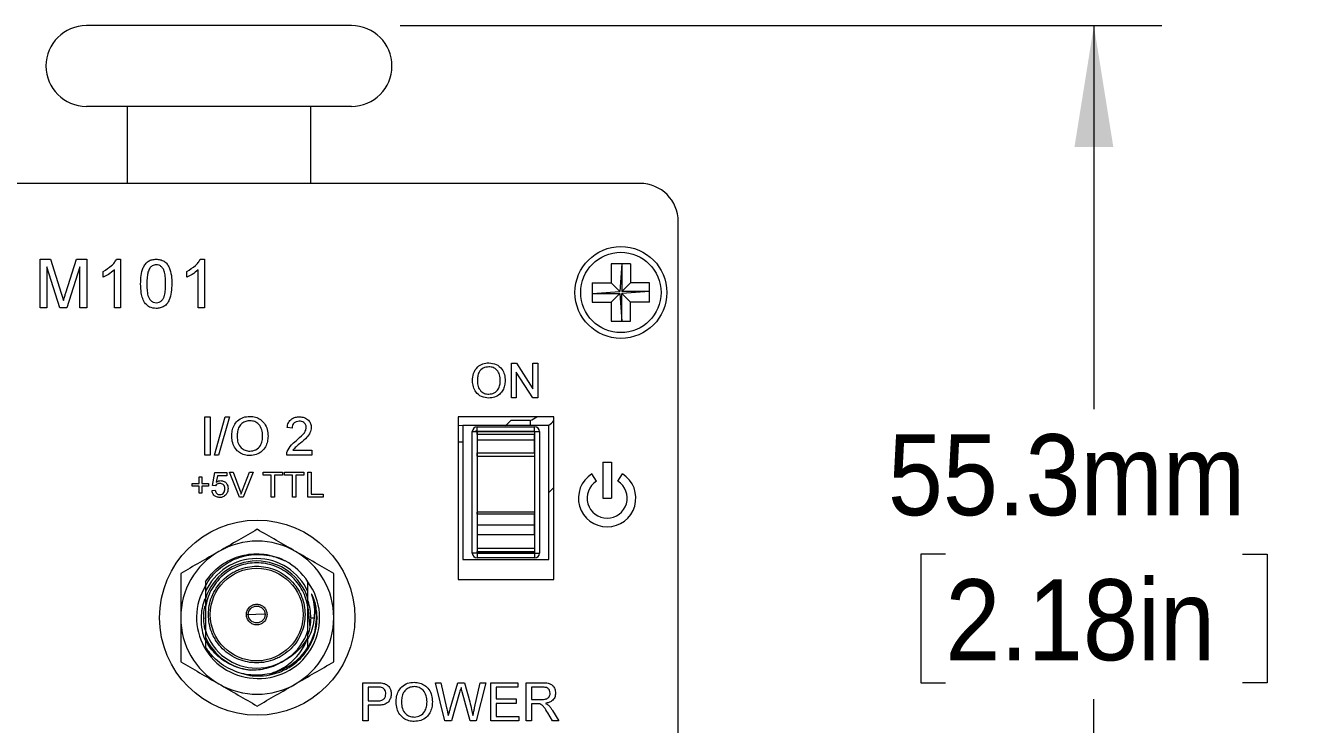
# Model space of a CAD drawing. Header units: millimetres. Extents: x 2 to 278, y 1 to 215.
# Drawn here: x 76.98 to 110.46, y 69.26 to 87.52 of the extents above; entities that cross this region are included whole.
import ezdxf

# ---------------------------------------------------------------- set-up
doc = ezdxf.new("R2010")
doc.units = ezdxf.units.MM
doc.styles.add('SLDTEXTSTYLE0', font='GOTHIC.TTF', dxfattribs={"width": 0.913})
doc.dimstyles.new('SLDDIMSTYLE2', dxfattribs={"dimtxt": 2.116667, "dimasz": 3.175, "dimexe": 0, "dimexo": 0.0625, "dimgap": 0.529167, "dimtad": 0, "dimtih": 1, "dimtoh": 1, "dimdec": 1, "dimlfac": 2, "dimrnd": 1e-09, "dimzin": 12, "dimdsep": 46, "dimtxsty": 'SLDTEXTSTYLE0', "dimsah": 1, "dimcen": 0.09, "dimadec": 0, "dimazin": 3, "dimtfac": 1, "dimtdec": 1, "dimtofl": 0, "dimtmove": 0, "dimatfit": 3, "dimfxl": 1, "dimfrac": 2, "dimtolj": 1, "dimtzin": 12, "dimarcsym": 0})

# ---------------------------------------------------------------- blocks, each defined once
blk = doc.blocks.new('_D_4')
at = {"color": 7, "linetype": 'Continuous', "lineweight": 0}
for p, q in [((86.763, 87.523), (106.665, 87.523)), ((104.887, 87.523), (104.887, 77.502)), ((101.008, 73.71), (100.364, 73.71)), ((100.364, 73.71), (100.364, 70.347)), ((108.765, 73.71), (109.409, 73.71)), ((109.409, 73.71), (109.409, 70.347)), ((100.364, 70.347), (101.008, 70.347)), ((109.409, 70.347), (108.765, 70.347)), ((104.887, 59.898), (104.887, 69.918)), ((94.702, 59.898), (106.665, 59.898))]:
    blk.add_line(p, q, dxfattribs=at)
at = {"color": 7, "linetype": 'Continuous', "lineweight": 18}
for points in [[(104.887, 87.523), (104.379, 84.348), (105.395, 84.348)], [(104.887, 59.898), (105.395, 63.073), (104.379, 63.073)]]:
    blk.add_solid(points, dxfattribs=at)
at = {"color": 7, "linetype": 'Continuous', "lineweight": 18, "char_height": 2.1167, "attachment_point": 1, "style": 'SLDTEXTSTYLE0'}
for s, insert in [('55.3mm', (99.505, 76.843)), ('2.18in', (101.008, 73.051))]:
    blk.add_mtext(s, dxfattribs=dict(at, insert=insert))

msp = doc.modelspace()

# ---------------------------------------------------------------- linework, layer by layer
at = {"color": 7, "linetype": 'Continuous', "lineweight": 18}
for p, q in [((85.493, 87.523), (78.566, 87.523)), ((82.03, 85.413), (78.566, 85.413)), ((79.63, 85.413), (79.63, 83.398)), ((85.493, 85.413), (82.03, 85.413)), ((84.43, 83.398), (84.43, 85.413)), ((93.03, 83.398), (34.53, 83.398)), ((94.03, 60.048), (94.03, 82.398)), ((77.356, 81.418), (77.625, 81.418)), ((77.356, 80.148), (77.356, 81.418)), ((77.625, 81.418), (77.909, 80.526)), ((78.029, 80.542), (78.31, 81.418)), ((78.31, 81.418), (78.577, 81.418)), ((78.577, 81.418), (78.577, 80.148)), ((79.355, 81.418), (79.46, 81.418)), ((79.46, 81.418), (79.46, 80.148)), ((81.543, 81.418), (81.648, 81.418)), ((81.648, 81.418), (81.648, 80.148)), ((77.535, 81.222), (77.535, 80.148)), ((77.872, 80.148), (77.535, 81.222)), ((78.398, 81.222), (78.059, 80.148)), ((78.398, 80.148), (78.398, 81.222)), ((79.004, 80.95), (79.004, 81.1)), ((79.297, 80.148), (79.297, 81.137)), ((81.192, 80.95), (81.192, 81.1)), ((81.485, 80.148), (81.485, 81.137)), ((92.78, 81.298), (92.28, 81.298)), ((92.28, 81.298), (92.28, 80.798)), ((92.555, 81.298), (92.505, 80.573)), ((92.555, 81.298), (92.555, 80.573)), ((92.78, 81.298), (92.78, 80.798)), ((91.78, 80.798), (92.28, 80.798)), ((91.78, 80.798), (91.78, 80.298)), ((92.505, 80.573), (92.28, 80.798)), ((92.555, 80.573), (92.78, 80.798)), ((93.28, 80.798), (92.78, 80.798)), ((93.28, 80.298), (93.28, 80.798)), ((91.78, 80.523), (92.505, 80.573)), ((91.78, 80.523), (92.505, 80.523)), ((92.28, 80.298), (92.505, 80.523)), ((92.505, 80.523), (92.555, 79.798)), ((93.28, 80.573), (92.555, 80.573)), ((93.28, 80.573), (92.555, 80.523)), ((92.555, 80.523), (92.78, 80.298)), ((92.555, 79.798), (92.555, 80.523)), ((77.535, 80.148), (77.356, 80.148)), ((78.059, 80.148), (77.872, 80.148)), ((78.577, 80.148), (78.398, 80.148)), ((79.46, 80.148), (79.297, 80.148)), ((81.648, 80.148), (81.485, 80.148)), ((91.78, 80.298), (92.28, 80.298)), ((92.28, 80.298), (92.28, 79.798)), ((92.78, 79.798), (92.78, 80.298)), ((93.28, 80.298), (92.78, 80.298)), ((92.28, 79.798), (92.78, 79.798)), ((89.668, 78.698), (89.802, 78.698)), ((89.668, 77.798), (89.668, 78.698)), ((89.802, 78.698), (90.233, 78.026)), ((90.233, 78.698), (90.36, 78.698)), ((90.233, 78.026), (90.233, 78.698)), ((90.36, 78.698), (90.36, 77.798)), ((89.795, 78.469), (89.795, 77.798)), ((90.226, 77.798), (89.795, 78.469)), ((89.795, 77.798), (89.668, 77.798)), ((90.36, 77.798), (90.226, 77.798)), ((81.658, 77.298), (81.799, 77.298)), ((81.658, 76.298), (81.658, 77.298)), ((81.799, 77.298), (81.799, 76.298)), ((81.914, 76.298), (82.196, 77.298)), ((82.302, 77.298), (82.02, 76.298)), ((82.196, 77.298), (82.302, 77.298)), ((83.94, 77.003), (83.812, 77.016)), ((90.78, 77.298), (88.28, 77.298)), ((88.28, 77.298), (88.28, 73.048)), ((88.28, 77.081), (89.525, 77.075)), ((88.401, 77.075), (88.401, 73.57)), ((90.649, 77.075), (88.401, 77.075)), ((88.776, 77.037), (90.275, 77.037)), ((88.776, 76.914), (88.776, 77.037)), ((89.652, 77.202), (89.525, 77.075)), ((90.16, 77.202), (89.652, 77.202)), ((90.16, 77.202), (90.16, 77.075)), ((90.275, 76.914), (90.275, 77.037)), ((90.649, 73.57), (90.649, 77.075)), ((90.78, 73.048), (90.78, 77.298)), ((88.649, 73.735), (88.649, 76.91)), ((88.649, 76.91), (88.772, 76.91)), ((88.772, 76.91), (88.772, 73.735)), ((90.275, 76.914), (88.776, 76.914)), ((88.776, 76.837), (88.776, 76.91)), ((88.776, 76.91), (90.275, 76.91)), ((90.275, 76.837), (88.776, 76.837)), ((88.776, 76.837), (88.776, 76.697)), ((88.776, 76.697), (88.776, 76.354)), ((88.776, 76.697), (90.275, 76.697)), ((90.275, 76.91), (90.275, 76.837)), ((90.275, 76.697), (90.275, 76.837)), ((90.275, 76.354), (90.275, 76.697)), ((90.279, 73.735), (90.279, 76.91)), ((90.279, 76.91), (90.402, 76.91)), ((90.402, 76.91), (90.402, 73.735)), ((83.963, 76.426), (84.453, 76.426)), ((84.453, 76.426), (84.453, 76.298)), ((88.28, 76.648), (88.401, 76.648)), ((88.776, 76.268), (88.776, 76.354)), ((88.776, 76.354), (90.275, 76.354)), ((90.275, 76.354), (90.275, 76.268)), ((81.799, 76.298), (81.658, 76.298)), ((82.02, 76.298), (81.914, 76.298)), ((84.453, 76.298), (83.799, 76.298)), ((88.776, 76.268), (88.776, 74.804)), ((88.776, 76.268), (90.275, 76.268)), ((90.275, 76.268), (90.275, 74.804)), ((92.058, 76.11), (92.283, 76.11)), ((92.058, 76.11), (92.058, 75.173)), ((92.283, 76.11), (92.283, 75.173)), ((81.509, 75.731), (81.584, 75.731)), ((81.509, 75.556), (81.509, 75.731)), ((81.584, 75.731), (81.584, 75.556)), ((81.859, 75.506), (81.925, 75.839)), ((81.925, 75.839), (82.234, 75.839)), ((81.993, 75.756), (81.96, 75.588)), ((82.234, 75.756), (81.993, 75.756)), ((82.234, 75.839), (82.234, 75.756)), ((82.301, 75.848), (82.4, 75.848)), ((82.563, 75.198), (82.301, 75.848)), ((82.4, 75.848), (82.577, 75.382)), ((82.648, 75.382), (82.825, 75.848)), ((82.925, 75.848), (82.662, 75.198)), ((82.825, 75.848), (82.925, 75.848)), ((83.184, 75.848), (83.692, 75.848)), ((83.184, 75.773), (83.184, 75.848)), ((83.392, 75.773), (83.184, 75.773)), ((83.392, 75.198), (83.392, 75.773)), ((83.484, 75.773), (83.484, 75.198)), ((83.692, 75.773), (83.484, 75.773)), ((83.692, 75.848), (83.692, 75.773)), ((83.742, 75.848), (84.25, 75.848)), ((83.742, 75.773), (83.742, 75.848)), ((83.95, 75.773), (83.742, 75.773)), ((83.95, 75.198), (83.95, 75.773)), ((84.042, 75.773), (84.042, 75.198)), ((84.25, 75.773), (84.042, 75.773)), ((84.25, 75.848), (84.25, 75.773)), ((84.35, 75.848), (84.442, 75.848)), ((84.35, 75.198), (84.35, 75.848)), ((84.442, 75.848), (84.442, 75.273)), ((90.776, 75.45), (90.776, 75.958)), ((91.89, 75.616), (91.769, 75.806)), ((92.452, 75.616), (92.573, 75.806)), ((81.334, 75.556), (81.509, 75.556)), ((81.334, 75.481), (81.334, 75.556)), ((81.509, 75.481), (81.334, 75.481)), ((81.509, 75.306), (81.509, 75.481)), ((81.584, 75.556), (81.759, 75.556)), ((81.584, 75.481), (81.584, 75.306)), ((81.759, 75.481), (81.584, 75.481)), ((81.759, 75.556), (81.759, 75.481)), ((81.85, 75.373), (81.934, 75.381)), ((81.942, 75.498), (81.859, 75.506)), ((90.776, 75.45), (90.649, 75.323)), ((81.584, 75.306), (81.509, 75.306)), ((82.662, 75.198), (82.563, 75.198)), ((83.484, 75.198), (83.392, 75.198)), ((84.042, 75.198), (83.95, 75.198)), ((84.75, 75.198), (84.35, 75.198)), ((84.442, 75.273), (84.75, 75.273)), ((84.75, 75.273), (84.75, 75.198)), ((92.058, 75.173), (92.283, 75.173)), ((88.776, 74.752), (88.776, 74.804)), ((90.275, 74.804), (88.776, 74.804)), ((88.776, 74.752), (88.776, 74.466)), ((90.275, 74.752), (88.776, 74.752)), ((90.275, 74.804), (90.275, 74.752)), ((90.275, 74.466), (90.275, 74.752)), ((88.776, 74.466), (88.776, 74.224)), ((90.275, 74.466), (88.776, 74.466)), ((90.275, 74.224), (90.275, 74.466)), ((88.776, 74.224), (88.776, 73.863)), ((88.776, 74.224), (90.275, 74.224)), ((90.275, 74.224), (90.275, 73.863)), ((88.772, 73.735), (88.649, 73.735)), ((88.776, 73.863), (88.776, 73.777)), ((88.776, 73.863), (90.275, 73.863)), ((88.776, 73.735), (88.776, 73.777)), ((88.776, 73.777), (90.275, 73.777)), ((90.275, 73.735), (88.776, 73.735)), ((88.776, 73.731), (88.776, 73.608)), ((88.776, 73.731), (90.275, 73.731)), ((90.275, 73.863), (90.275, 73.777)), ((90.275, 73.777), (90.275, 73.735)), ((90.275, 73.731), (90.275, 73.608)), ((90.279, 73.735), (90.402, 73.735)), ((88.401, 73.57), (90.649, 73.57)), ((90.275, 73.608), (88.776, 73.608)), ((88.28, 73.048), (90.78, 73.048)), ((81.679, 72.985), (81.679, 72.877)), ((81.679, 72.877), (81.679, 72.722)), ((81.679, 72.722), (81.679, 72.544)), ((84.354, 72.722), (84.354, 72.985)), ((84.354, 72.544), (84.354, 72.722)), ((81.632, 72.048), (81.629, 71.976)), ((81.679, 72.313), (81.679, 71.716)), ((82.746, 72.13), (83.236, 72.148)), ((84.354, 71.716), (84.354, 72.313)), ((84.354, 72.313), (84.404, 71.798)), ((84.427, 72.048), (84.518, 72.048)), ((84.592, 72.048), (84.552, 71.875)), ((81.679, 71.716), (81.679, 71.538)), ((84.354, 71.539), (84.354, 71.716)), ((81.679, 71.538), (81.679, 71.457)), ((84.354, 71.275), (84.354, 71.537)), ((84.354, 71.275), (84.352, 71.27)), ((85.785, 70.348), (86.153, 70.348)), ((85.785, 69.348), (85.785, 70.348)), ((87.683, 70.348), (87.828, 70.348)), ((87.935, 69.348), (87.683, 70.348)), ((87.828, 70.348), (87.977, 69.69)), ((88.074, 69.665), (88.271, 70.348)), ((88.271, 70.348), (88.441, 70.348)), ((88.441, 70.348), (88.584, 69.847)), ((88.71, 69.694), (88.858, 70.348)), ((89.003, 70.348), (88.751, 69.348)), ((88.858, 70.348), (89.003, 70.348)), ((89.131, 70.348), (89.837, 70.348)), ((89.131, 69.348), (89.131, 70.348)), ((89.837, 70.348), (89.837, 70.232)), ((90.055, 70.348), (90.488, 70.348)), ((90.055, 69.348), (90.055, 70.348)), ((86.165, 70.232), (85.926, 70.232)), ((85.926, 70.232), (85.926, 69.873)), ((88.318, 70.096), (88.101, 69.348)), ((88.596, 69.348), (88.387, 70.112)), ((89.272, 70.232), (89.272, 69.924)), ((89.837, 70.232), (89.272, 70.232)), ((90.196, 70.232), (90.196, 69.912)), ((90.494, 70.232), (90.196, 70.232)), ((85.926, 69.873), (86.168, 69.873)), ((85.926, 69.758), (85.926, 69.348)), ((86.171, 69.758), (85.926, 69.758)), ((89.272, 69.924), (89.798, 69.924)), ((89.272, 69.809), (89.272, 69.463)), ((89.798, 69.809), (89.272, 69.809)), ((89.798, 69.924), (89.798, 69.809)), ((90.196, 69.912), (90.463, 69.912)), ((90.196, 69.796), (90.196, 69.348)), ((90.34, 69.796), (90.196, 69.796)), ((85.926, 69.348), (85.785, 69.348)), ((88.101, 69.348), (87.935, 69.348)), ((88.751, 69.348), (88.596, 69.348)), ((89.862, 69.348), (89.131, 69.348)), ((89.272, 69.463), (89.862, 69.463)), ((89.862, 69.463), (89.862, 69.348)), ((90.196, 69.348), (90.055, 69.348)), ((90.744, 69.348), (90.619, 69.559)), ((90.742, 69.624), (90.906, 69.348)), ((90.906, 69.348), (90.744, 69.348))]:
    msp.add_line(p, q, dxfattribs=at)
at = {"color": 7, "linetype": 'Continuous', "lineweight": 18, "flags": 128}
msp.add_lwpolyline([(88.649, 76.91), (88.724, 76.924), (88.776, 76.94)], dxfattribs=at)
at = {"color": 7, "linetype": 'Continuous', "lineweight": 18}
for centre, radius in [((92.53, 80.548), 1.2), ((92.53, 80.548), 1.05), ((83.03, 72.048), 2.55), ((83.016, 72.13), 1.212), ((83.016, 72.13), 0.22)]:
    msp.add_circle(centre, radius, dxfattribs=at)
for centre, radius, start, end in [((78.566, 86.468), 1.055, 90, 270), ((85.493, 86.468), 1.055, 270, 90), ((93.03, 82.398), 1, 0, 90), ((88.776, 76.91), 0.127, 90, 180), ((89.973, 77.737), 0.567, 289.3243, 309.1488), ((90.275, 76.91), 0.127, 0, 90), ((90.021, 77.854), 1, 308.891, 319.3023), ((88.776, 76.91), 0.00436, 90, 180), ((90.275, 76.91), 0.00436, 0, 90), ((92.171, 75.173), 0.75, 122.3924, 57.6076), ((92.171, 75.173), 0.525, 122.3924, 57.6076), ((83.03, 72.048), 2, 60, 120), ((83.03, 72.048), 2, 120, 180), ((83.03, 72.048), 2, 0, 60), ((88.776, 73.735), 0.127, 180, 270), ((88.776, 73.735), 0.00436, 180, 270), ((90.275, 73.735), 0.127, 270, 360), ((90.275, 73.735), 0.00436, 270, 360), ((83.016, 72.13), 1.463, 23.8609, 156.1391), ((83.016, 72.13), 1.4, 17.1847, 162.8153), ((83.016, 72.13), 1.587, 32.5928, 61.8957), ((83.033, 72.048), 1.588, 148.4941, 269.8891), ((83.072, 72.047), 1.588, 268.45, 36.2148), ((83.03, 72.048), 1.397, 0, 18.0331), ((83.03, 72.048), 2, 180, 240), ((83.03, 72.048), 2, 300, 0), ((83.016, 72.13), 1.4, 197.1847, 342.8153), ((83.016, 72.13), 1.463, 203.8609, 263.2432), ((83.016, 72.13), 1.587, 282.1947, 327.4072), ((83.03, 72.048), 2, 240, 300)]:
    msp.add_arc(centre, radius, start, end, dxfattribs=at)
for points, knots in [([(79.004, 81.1), (79.081, 81.146), (79.189, 81.21), (79.301, 81.326), (79.337, 81.387), (79.355, 81.418)], [0, 0, 0, 0, 0.559436, 0.779826, 1, 1, 1, 1]), ([(79.984, 80.774), (79.986, 80.846), (79.99, 80.989), (80.031, 81.167), (80.103, 81.293), (80.182, 81.368), (80.283, 81.411), (80.355, 81.415), (80.391, 81.418)], [0, 0, 0, 0, 0.250495, 0.500372, 0.625439, 0.750208, 0.87498, 1, 1, 1, 1]), ([(80.391, 81.418), (80.427, 81.415), (80.499, 81.411), (80.6, 81.367), (80.681, 81.294), (80.747, 81.165), (80.795, 80.99), (80.797, 80.846), (80.798, 80.774)], [0, 0, 0, 0, 0.125019, 0.249935, 0.374635, 0.499696, 0.749581, 1, 1, 1, 1]), ([(81.192, 81.1), (81.27, 81.146), (81.378, 81.21), (81.489, 81.326), (81.525, 81.387), (81.543, 81.418)], [0, 0, 0, 0, 0.559436, 0.779826, 1, 1, 1, 1]), ([(79.297, 81.137), (79.247, 81.095), (79.157, 81.02), (79.051, 80.972), (79.004, 80.95)], [0, 0, 0, 0, 0.559686, 1, 1, 1, 1]), ([(80.22, 81.184), (80.204, 81.148), (80.17, 81.077), (80.151, 80.937), (80.148, 80.836), (80.147, 80.774)], [0, 0, 0, 0, 0.279304, 0.559524, 1, 1, 1, 1]), ([(80.389, 81.271), (80.371, 81.27), (80.334, 81.267), (80.272, 81.241), (80.24, 81.206), (80.22, 81.184)], [0, 0, 0, 0, 0.280453, 0.560688, 1, 1, 1, 1]), ([(80.635, 80.774), (80.634, 80.826), (80.632, 80.929), (80.616, 81.058), (80.582, 81.157), (80.533, 81.218), (80.467, 81.264), (80.415, 81.269), (80.389, 81.271)], [0, 0, 0, 0, 0.250523, 0.5008, 0.625865, 0.75074, 0.875367, 1, 1, 1, 1]), ([(81.485, 81.137), (81.435, 81.095), (81.345, 81.02), (81.239, 80.972), (81.192, 80.95)], [0, 0, 0, 0, 0.559686, 1, 1, 1, 1]), ([(80.107, 80.254), (80.082, 80.297), (80.03, 80.385), (79.991, 80.564), (79.987, 80.694), (79.984, 80.774)], [0, 0, 0, 0, 0.279562, 0.559688, 1, 1, 1, 1]), ([(80.147, 80.774), (80.148, 80.723), (80.149, 80.62), (80.166, 80.492), (80.199, 80.393), (80.249, 80.332), (80.313, 80.286), (80.365, 80.28), (80.391, 80.278)], [0, 0, 0, 0, 0.250525, 0.500809, 0.625902, 0.750761, 0.875415, 1, 1, 1, 1]), ([(80.798, 80.774), (80.796, 80.702), (80.792, 80.559), (80.751, 80.381), (80.679, 80.256), (80.6, 80.181), (80.499, 80.137), (80.427, 80.133), (80.391, 80.131)], [0, 0, 0, 0, 0.2504788, 0.5003534, 0.625387, 0.7501732, 0.8749682, 1, 1, 1, 1]), ([(80.391, 80.278), (80.417, 80.281), (80.469, 80.286), (80.534, 80.332), (80.583, 80.393), (80.616, 80.492), (80.633, 80.62), (80.634, 80.723), (80.635, 80.774)], [0, 0, 0, 0, 0.124544, 0.249196, 0.374051, 0.499141, 0.749452, 1, 1, 1, 1]), ([(77.909, 80.526), (77.92, 80.492), (77.94, 80.43), (77.958, 80.367), (77.967, 80.34)], [0, 0, 0, 0, 0.560002, 1, 1, 1, 1]), ([(77.967, 80.34), (77.978, 80.378), (77.998, 80.445), (78.02, 80.512), (78.029, 80.542)], [0, 0, 0, 0, 0.559997, 1, 1, 1, 1]), ([(80.391, 80.131), (80.33, 80.137), (80.221, 80.146), (80.142, 80.221), (80.107, 80.254)], [0, 0, 0, 0, 0.559716, 1, 1, 1, 1]), ([(88.653, 78.236), (88.657, 78.303), (88.666, 78.438), (88.771, 78.602), (88.921, 78.696), (89.027, 78.705), (89.08, 78.709)], [0, 0, 0, 0, 0.28057, 0.559575, 0.779561, 1, 1, 1, 1]), ([(89.08, 78.709), (89.146, 78.701), (89.279, 78.686), (89.424, 78.559), (89.496, 78.402), (89.503, 78.298), (89.506, 78.246)], [0, 0, 0, 0, 0.2795644, 0.5585841, 0.7790872, 1, 1, 1, 1]), ([(89.081, 78.605), (89.03, 78.598), (88.929, 78.585), (88.822, 78.479), (88.784, 78.353), (88.781, 78.274), (88.78, 78.234)], [0, 0, 0, 0, 0.279197, 0.557793, 0.778554, 1, 1, 1, 1]), ([(89.38, 78.247), (89.376, 78.296), (89.37, 78.394), (89.303, 78.518), (89.196, 78.593), (89.119, 78.601), (89.081, 78.605)], [0, 0, 0, 0, 0.280797, 0.560068, 0.779984, 1, 1, 1, 1]), ([(89.08, 77.786), (89.015, 77.793), (88.885, 77.808), (88.741, 77.931), (88.666, 78.083), (88.657, 78.185), (88.653, 78.236)], [0, 0, 0, 0, 0.2796, 0.558765, 0.77931, 1, 1, 1, 1]), ([(88.78, 78.234), (88.783, 78.186), (88.789, 78.09), (88.861, 77.973), (88.966, 77.901), (89.041, 77.893), (89.079, 77.89)], [0, 0, 0, 0, 0.280657, 0.559885, 0.779849, 1, 1, 1, 1]), ([(89.079, 77.89), (89.128, 77.896), (89.227, 77.909), (89.329, 78.012), (89.374, 78.131), (89.378, 78.208), (89.38, 78.247)], [0, 0, 0, 0, 0.2791, 0.558192, 0.778806, 1, 1, 1, 1]), ([(89.506, 78.246), (89.504, 78.202), (89.499, 78.114), (89.452, 77.99), (89.366, 77.878), (89.234, 77.801), (89.131, 77.791), (89.08, 77.786)], [0, 0, 0, 0, 0.187072, 0.373967, 0.56054, 0.780155, 1, 1, 1, 1]), ([(82.363, 76.784), (82.365, 76.834), (82.37, 76.934), (82.418, 77.077), (82.515, 77.204), (82.661, 77.296), (82.779, 77.306), (82.838, 77.31)], [0, 0, 0, 0, 0.187154, 0.37404, 0.56064, 0.780094, 1, 1, 1, 1]), ([(82.839, 77.195), (82.801, 77.192), (82.726, 77.185), (82.626, 77.129), (82.545, 77.038), (82.509, 76.915), (82.506, 76.827), (82.504, 76.783)], [0, 0, 0, 0, 0.186659, 0.37322, 0.559397, 0.779357, 1, 1, 1, 1]), ([(82.838, 77.31), (82.887, 77.307), (82.985, 77.299), (83.119, 77.233), (83.23, 77.122), (83.3, 76.969), (83.308, 76.854), (83.312, 76.796)], [0, 0, 0, 0, 0.1867613, 0.3734033, 0.5599267, 0.779759, 1, 1, 1, 1]), ([(83.171, 76.797), (83.167, 76.852), (83.16, 76.96), (83.085, 77.098), (82.967, 77.182), (82.881, 77.191), (82.839, 77.195)], [0, 0, 0, 0, 0.2807967, 0.5600682, 0.779984, 1, 1, 1, 1]), ([(83.812, 77.016), (83.819, 77.06), (83.834, 77.148), (83.92, 77.246), (84.027, 77.292), (84.097, 77.296), (84.132, 77.298)], [0, 0, 0, 0, 0.280235, 0.558893, 0.779132, 1, 1, 1, 1]), ([(84.129, 77.182), (84.102, 77.18), (84.046, 77.176), (83.98, 77.131), (83.945, 77.068), (83.941, 77.024), (83.94, 77.003)], [0, 0, 0, 0, 0.28041, 0.559489, 0.779375, 1, 1, 1, 1]), ([(84.043, 76.672), (84.107, 76.726), (84.196, 76.802), (84.294, 76.921), (84.306, 76.987), (84.312, 77.02)], [0, 0, 0, 0, 0.561313, 0.781386, 1, 1, 1, 1]), ([(84.312, 77.02), (84.308, 77.046), (84.301, 77.097), (84.25, 77.151), (84.19, 77.179), (84.149, 77.181), (84.129, 77.182)], [0, 0, 0, 0, 0.27908, 0.558612, 0.779043, 1, 1, 1, 1]), ([(84.132, 77.298), (84.176, 77.295), (84.263, 77.289), (84.367, 77.219), (84.431, 77.124), (84.437, 77.056), (84.44, 77.022)], [0, 0, 0, 0, 0.280482, 0.559644, 0.779749, 1, 1, 1, 1]), ([(84.44, 77.022), (84.433, 76.974), (84.419, 76.878), (84.312, 76.74), (84.219, 76.66), (84.162, 76.611)], [0, 0, 0, 0, 0.2787415, 0.5588337, 1, 1, 1, 1]), ([(82.837, 76.285), (82.789, 76.288), (82.693, 76.295), (82.561, 76.36), (82.45, 76.467), (82.378, 76.615), (82.368, 76.728), (82.363, 76.784)], [0, 0, 0, 0, 0.186791, 0.373448, 0.560042, 0.779949, 1, 1, 1, 1]), ([(82.504, 76.783), (82.507, 76.729), (82.514, 76.622), (82.595, 76.492), (82.711, 76.412), (82.795, 76.404), (82.837, 76.4)], [0, 0, 0, 0, 0.2806566, 0.559885, 0.7798492, 1, 1, 1, 1]), ([(82.837, 76.4), (82.891, 76.407), (83.001, 76.421), (83.115, 76.536), (83.165, 76.668), (83.169, 76.754), (83.171, 76.797)], [0, 0, 0, 0, 0.2791, 0.558192, 0.778806, 1, 1, 1, 1]), ([(83.312, 76.796), (83.309, 76.747), (83.303, 76.65), (83.251, 76.511), (83.155, 76.387), (83.009, 76.301), (82.895, 76.29), (82.837, 76.285)], [0, 0, 0, 0, 0.187072, 0.373967, 0.56054, 0.780155, 1, 1, 1, 1]), ([(83.799, 76.298), (83.799, 76.315), (83.8, 76.345), (83.808, 76.374), (83.812, 76.387)], [0, 0, 0, 0, 0.559956, 1, 1, 1, 1]), ([(83.812, 76.387), (83.844, 76.449), (83.902, 76.56), (84, 76.637), (84.043, 76.672)], [0, 0, 0, 0, 0.5583593, 1, 1, 1, 1]), ([(84.162, 76.611), (84.122, 76.58), (84.05, 76.524), (83.99, 76.456), (83.963, 76.426)], [0, 0, 0, 0, 0.560619, 1, 1, 1, 1]), ([(82.052, 75.189), (82.024, 75.192), (81.967, 75.196), (81.9, 75.244), (81.861, 75.306), (81.854, 75.351), (81.85, 75.373)], [0, 0, 0, 0, 0.2800699, 0.5592489, 0.7794323, 1, 1, 1, 1]), ([(81.934, 75.381), (81.937, 75.364), (81.944, 75.33), (81.972, 75.289), (82.012, 75.267), (82.039, 75.265), (82.053, 75.264)], [0, 0, 0, 0, 0.280714, 0.559926, 0.779622, 1, 1, 1, 1]), ([(82.053, 75.556), (82.041, 75.555), (82.016, 75.554), (81.975, 75.537), (81.954, 75.513), (81.942, 75.498)], [0, 0, 0, 0, 0.280925, 0.561161, 1, 1, 1, 1]), ([(81.96, 75.588), (81.98, 75.601), (82.015, 75.625), (82.058, 75.629), (82.076, 75.631)], [0, 0, 0, 0, 0.559939, 1, 1, 1, 1]), ([(82.184, 75.416), (82.182, 75.436), (82.18, 75.477), (82.149, 75.528), (82.101, 75.553), (82.069, 75.555), (82.053, 75.556)], [0, 0, 0, 0, 0.2806528, 0.559595, 0.7792903, 1, 1, 1, 1]), ([(82.053, 75.264), (82.074, 75.266), (82.117, 75.271), (82.161, 75.315), (82.181, 75.366), (82.183, 75.399), (82.184, 75.416)], [0, 0, 0, 0, 0.279539, 0.558252, 0.778884, 1, 1, 1, 1]), ([(82.076, 75.631), (82.106, 75.627), (82.166, 75.619), (82.229, 75.56), (82.262, 75.491), (82.266, 75.444), (82.267, 75.42)], [0, 0, 0, 0, 0.27917, 0.558797, 0.779169, 1, 1, 1, 1]), ([(82.267, 75.42), (82.265, 75.39), (82.261, 75.334), (82.231, 75.288), (82.217, 75.268)], [0, 0, 0, 0, 0.559726, 1, 1, 1, 1]), ([(82.577, 75.382), (82.584, 75.362), (82.597, 75.328), (82.608, 75.292), (82.613, 75.277)], [0, 0, 0, 0, 0.559998, 1, 1, 1, 1]), ([(82.613, 75.277), (82.619, 75.297), (82.63, 75.332), (82.642, 75.366), (82.648, 75.382)], [0, 0, 0, 0, 0.559972, 1, 1, 1, 1]), ([(82.217, 75.268), (82.191, 75.242), (82.145, 75.196), (82.081, 75.191), (82.052, 75.189)], [0, 0, 0, 0, 0.558485, 1, 1, 1, 1]), ([(83.03, 74.357), (82.867, 74.263), (82.539, 74.074), (82.2, 73.878), (82.03, 73.78)], [0, 0, 0, 0, 0.495458, 1, 1, 1, 1]), ([(84.03, 73.78), (83.862, 73.876), (83.523, 74.072), (83.195, 74.261), (83.03, 74.357)], [0, 0, 0, 0, 0.494511, 1, 1, 1, 1]), ([(82.03, 73.78), (81.862, 73.683), (81.523, 73.487), (81.195, 73.298), (81.03, 73.202)], [0, 0, 0, 0, 0.494511, 1, 1, 1, 1]), ([(81.679, 72.985), (81.726, 73.052), (81.821, 73.186), (81.999, 73.357), (82.2, 73.499), (82.428, 73.612), (82.678, 73.689), (82.944, 73.723), (83.213, 73.713), (83.475, 73.655), (83.655, 73.593), (83.74, 73.541), (83.764, 73.53)], [0, 0, 0, 0, 0.104505, 0.209011, 0.313517, 0.418023, 0.531901, 0.64578, 0.759675, 0.87357, 0.987473, 1, 1, 1, 1]), ([(81.679, 72.877), (81.72, 72.948), (81.804, 73.09), (81.97, 73.274), (82.161, 73.43), (82.379, 73.556), (82.619, 73.646), (82.876, 73.698), (83.14, 73.705), (83.445, 73.666), (83.645, 73.581), (83.764, 73.53)], [0, 0, 0, 0, 0.1017195, 0.2034389, 0.3051402, 0.4068548, 0.5143879, 0.621921, 0.7313192, 0.8407174, 1, 1, 1, 1]), ([(85.03, 73.202), (84.867, 73.296), (84.539, 73.485), (84.2, 73.681), (84.03, 73.78)], [0, 0, 0, 0, 0.495458, 1, 1, 1, 1]), ([(84.354, 72.313), (84.339, 72.39), (84.311, 72.544), (84.215, 72.765), (84.082, 72.972), (83.909, 73.153), (83.705, 73.3), (83.482, 73.405), (83.25, 73.467), (83.016, 73.487), (82.782, 73.467), (82.55, 73.405), (82.327, 73.301), (82.124, 73.153), (81.95, 72.972), (81.817, 72.765), (81.722, 72.544), (81.693, 72.39), (81.679, 72.313)], [0, 0, 0, 0, 0.0604111, 0.1208574, 0.1853939, 0.2499995, 0.3145359, 0.3791415, 0.4395356, 0.4999995, 0.5603936, 0.6208574, 0.6853939, 0.7499995, 0.8145359, 0.8791415, 0.9395531, 1, 1, 1, 1]), ([(81.754, 72.13), (81.758, 72.209), (81.766, 72.368), (81.838, 72.604), (81.953, 72.828), (82.117, 73.029), (82.284, 73.166), (82.433, 73.252), (82.583, 73.321), (82.778, 73.378), (83.016, 73.4), (83.254, 73.378), (83.49, 73.309), (83.714, 73.193), (83.915, 73.029), (84.052, 72.862), (84.139, 72.713), (84.207, 72.563), (84.266, 72.368), (84.275, 72.209), (84.279, 72.13)], [0, 0, 0, 0, 0.059975, 0.119983, 0.184936, 0.249957, 0.31491, 0.347282, 0.380016, 0.439974, 0.499999, 0.559958, 0.619983, 0.684936, 0.749957, 0.81491, 0.847282, 0.880016, 0.939991, 1, 1, 1, 1]), ([(81.03, 73.202), (81.03, 73.015), (81.03, 72.636), (81.03, 72.245), (81.03, 72.048)], [0, 0, 0, 0, 0.495458, 1, 1, 1, 1]), ([(85.03, 72.048), (85.03, 72.241), (85.03, 72.632), (85.03, 73.011), (85.03, 73.202)], [0, 0, 0, 0, 0.494511, 1, 1, 1, 1]), ([(81.679, 72.544), (81.67, 72.558), (81.625, 72.467), (81.583, 72.288), (81.551, 72.018), (81.58, 71.744), (81.63, 71.541), (81.673, 71.455), (81.679, 71.444)], [0, 0, 0, 0, 0.052595, 0.260223, 0.467858, 0.752757, 0.966784, 1, 1, 1, 1]), ([(81.632, 72.048), (81.634, 72.14), (81.637, 72.261), (81.675, 72.376), (81.679, 72.313)], [0, 0, 0, 0, 0.757664, 1, 1, 1, 1]), ([(81.679, 72.544), (81.679, 72.543), (81.679, 72.543), (81.679, 72.538), (81.679, 72.524), (81.679, 72.466), (81.679, 72.392), (81.679, 72.331), (81.679, 72.313)], [0, 0, 0, 0, 0.023519, 0.052542, 0.102572, 0.247513, 0.787287, 1, 1, 1, 1]), ([(82.746, 72.13), (82.75, 72.164), (82.755, 72.216), (82.789, 72.279), (82.824, 72.322), (82.867, 72.357), (82.93, 72.39), (83.016, 72.407), (83.103, 72.39), (83.165, 72.357), (83.208, 72.322), (83.243, 72.279), (83.277, 72.216), (83.283, 72.164), (83.286, 72.13)], [0, 0, 0, 0, 0.119721, 0.184702, 0.25, 0.314981, 0.380279, 0.5, 0.619721, 0.684702, 0.75, 0.814981, 0.880279, 1, 1, 1, 1]), ([(84.465, 72.598), (84.495, 72.503), (84.556, 72.313), (84.576, 72.012), (84.539, 71.714), (84.462, 71.458), (84.376, 71.316), (84.342, 71.259)], [0, 0, 0, 0, 0.214592, 0.429151, 0.643712, 0.858306, 1, 1, 1, 1]), ([(84.354, 72.313), (84.354, 72.347), (84.354, 72.413), (84.354, 72.486), (84.354, 72.526), (84.354, 72.537), (84.354, 72.543), (84.354, 72.543), (84.354, 72.544)], [0, 0, 0, 0, 0.407931, 0.818072, 0.875849, 0.949904, 0.975284, 1, 1, 1, 1]), ([(84.592, 72.048), (84.584, 72.166), (84.573, 72.34), (84.511, 72.538), (84.474, 72.621), (84.456, 72.656), (84.452, 72.66), (84.451, 72.66), (84.451, 72.66), (84.451, 72.66), (84.45, 72.66), (84.45, 72.66), (84.45, 72.659), (84.45, 72.658), (84.45, 72.65), (84.456, 72.63), (84.461, 72.611), (84.465, 72.598)], [0, 0, 0, 0, 0.506957, 0.745312, 0.877891, 0.903537, 0.905015, 0.906179, 0.906674, 0.907127, 0.907566, 0.908014, 0.909024, 0.910292, 0.91384, 0.943827, 1, 1, 1, 1]), ([(84.465, 72.598), (84.487, 72.507), (84.53, 72.326), (84.522, 72.14), (84.518, 72.048)], [0, 0, 0, 0, 0.503958, 1, 1, 1, 1]), ([(81.03, 72.048), (81.03, 71.854), (81.03, 71.463), (81.03, 71.084), (81.03, 70.893)], [0, 0, 0, 0, 0.494511, 1, 1, 1, 1]), ([(81.679, 71.716), (81.669, 71.739), (81.638, 71.855), (81.634, 71.976), (81.632, 72.048)], [0, 0, 0, 0, 0.406163, 1, 1, 1, 1]), ([(84.279, 72.13), (84.274, 72.051), (84.266, 71.892), (84.194, 71.656), (84.079, 71.432), (83.915, 71.231), (83.748, 71.095), (83.599, 71.008), (83.449, 70.939), (83.254, 70.882), (83.016, 70.86), (82.778, 70.882), (82.543, 70.951), (82.318, 71.067), (82.118, 71.231), (81.981, 71.398), (81.894, 71.547), (81.826, 71.697), (81.766, 71.892), (81.758, 72.051), (81.754, 72.13)], [0, 0, 0, 0, 0.059975, 0.119983, 0.184936, 0.249957, 0.31491, 0.347282, 0.380016, 0.439974, 0.499999, 0.559958, 0.619983, 0.684936, 0.749957, 0.81491, 0.847282, 0.880016, 0.939991, 1, 1, 1, 1]), ([(83.286, 72.13), (83.283, 72.096), (83.277, 72.044), (83.243, 71.981), (83.209, 71.938), (83.166, 71.903), (83.103, 71.87), (83.016, 71.853), (82.93, 71.87), (82.867, 71.903), (82.824, 71.938), (82.789, 71.981), (82.755, 72.044), (82.75, 72.096), (82.746, 72.13)], [0, 0, 0, 0, 0.1197215, 0.1847022, 0.2499999, 0.3149807, 0.3802785, 0.5, 0.6197215, 0.6847022, 0.7499999, 0.8149807, 0.8802785, 1, 1, 1, 1]), ([(83.619, 70.628), (83.647, 70.639), (83.787, 70.697), (83.992, 70.824), (84.206, 71.026), (84.362, 71.232), (84.481, 71.461), (84.559, 71.706), (84.589, 71.905), (84.591, 72.02), (84.592, 72.048)], [0, 0, 0, 0, 0.049589, 0.249296, 0.390547, 0.531806, 0.67117, 0.812543, 0.953904, 1, 1, 1, 1]), ([(84.518, 72.048), (84.506, 71.964), (84.482, 71.797), (84.42, 71.612), (84.365, 71.521), (84.354, 71.501)], [0, 0, 0, 0, 0.443403, 0.880061, 1, 1, 1, 1]), ([(84.427, 72.048), (84.424, 71.967), (84.418, 71.818), (84.374, 71.675), (84.354, 71.609)], [0, 0, 0, 0, 0.537709, 1, 1, 1, 1]), ([(84.573, 71.824), (84.575, 71.835), (84.587, 71.879), (84.59, 71.959), (84.593, 72.069), (84.59, 72.165), (84.58, 72.227), (84.577, 72.246)], [0, 0, 0, 0, 0.079518, 0.323347, 0.556359, 0.860655, 1, 1, 1, 1]), ([(85.03, 70.893), (85.03, 71.08), (85.03, 71.459), (85.03, 71.85), (85.03, 72.048)], [0, 0, 0, 0, 0.495458, 1, 1, 1, 1]), ([(84.352, 71.27), (84.421, 71.345), (84.519, 71.524), (84.555, 71.724), (84.573, 71.824)], [0, 0, 0, 0, 0.500884, 1, 1, 1, 1]), ([(81.679, 71.457), (81.679, 71.432), (81.679, 71.372), (81.679, 71.311), (81.679, 71.275)], [0, 0, 0, 0, 0.395267, 1, 1, 1, 1]), ([(82.844, 70.678), (82.764, 70.689), (82.601, 70.712), (82.37, 70.797), (82.154, 70.918), (81.965, 71.071), (81.801, 71.251), (81.72, 71.387), (81.679, 71.457)], [0, 0, 0, 0, 0.166045, 0.336904, 0.50294, 0.673598, 0.834719, 1, 1, 1, 1]), ([(83.352, 70.578), (83.428, 70.605), (83.582, 70.66), (83.793, 70.785), (83.985, 70.94), (84.143, 71.121), (84.27, 71.322), (84.326, 71.465), (84.354, 71.537)], [0, 0, 0, 0, 0.16798, 0.339873, 0.507947, 0.680744, 0.838433, 1, 1, 1, 1]), ([(84.354, 71.539), (84.313, 71.47), (84.23, 71.329), (84.071, 71.158), (83.897, 71.016), (83.773, 70.949), (83.711, 70.914)], [0, 0, 0, 0, 0.264105, 0.53587, 0.765454, 1, 1, 1, 1]), ([(84.354, 71.537), (84.354, 71.538), (84.354, 71.538), (84.354, 71.539), (84.354, 71.539)], [0, 0, 0, 0, 0.500085, 1, 1, 1, 1]), ([(83.352, 70.578), (83.271, 70.565), (83.109, 70.537), (82.862, 70.544), (82.619, 70.587), (82.379, 70.668), (82.149, 70.792), (81.896, 70.984), (81.761, 71.165), (81.679, 71.275)], [0, 0, 0, 0, 0.1275197, 0.2550395, 0.3825596, 0.5100795, 0.6490537, 0.7880279, 1, 1, 1, 1]), ([(81.03, 70.893), (81.192, 70.799), (81.52, 70.61), (81.859, 70.414), (82.03, 70.316)], [0, 0, 0, 0, 0.495458, 1, 1, 1, 1]), ([(83.711, 70.914), (83.642, 70.874), (83.501, 70.79), (83.279, 70.717), (83.058, 70.676), (82.916, 70.677), (82.844, 70.678)], [0, 0, 0, 0, 0.263628, 0.534906, 0.76494, 1, 1, 1, 1]), ([(84.03, 70.316), (84.197, 70.412), (84.536, 70.608), (84.864, 70.797), (85.03, 70.893)], [0, 0, 0, 0, 0.494511, 1, 1, 1, 1]), ([(82.647, 70.588), (82.689, 70.575), (82.813, 70.536), (83.054, 70.516), (83.342, 70.536), (83.533, 70.599), (83.619, 70.628)], [0, 0, 0, 0, 0.133031, 0.392929, 0.727385, 1, 1, 1, 1]), ([(86.153, 70.348), (86.18, 70.347), (86.23, 70.347), (86.279, 70.341), (86.301, 70.338)], [0, 0, 0, 0, 0.5601005, 1, 1, 1, 1]), ([(86.301, 70.338), (86.337, 70.329), (86.41, 70.312), (86.484, 70.235), (86.523, 70.147), (86.527, 70.089), (86.529, 70.06)], [0, 0, 0, 0, 0.280013, 0.55891, 0.779396, 1, 1, 1, 1]), ([(86.657, 69.834), (86.659, 69.884), (86.664, 69.984), (86.713, 70.127), (86.81, 70.254), (86.956, 70.346), (87.073, 70.356), (87.132, 70.36)], [0, 0, 0, 0, 0.1871537, 0.3740396, 0.5606399, 0.7800939, 1, 1, 1, 1]), ([(87.132, 70.36), (87.181, 70.357), (87.279, 70.349), (87.413, 70.283), (87.524, 70.172), (87.594, 70.019), (87.602, 69.904), (87.606, 69.846)], [0, 0, 0, 0, 0.1867613, 0.3734033, 0.5599267, 0.779759, 1, 1, 1, 1]), ([(90.488, 70.348), (90.535, 70.347), (90.626, 70.346), (90.749, 70.292), (90.813, 70.186), (90.82, 70.114), (90.824, 70.078)], [0, 0, 0, 0, 0.281671, 0.559202, 0.779411, 1, 1, 1, 1]), ([(82.03, 70.316), (82.197, 70.219), (82.536, 70.023), (82.864, 69.834), (83.03, 69.738)], [0, 0, 0, 0, 0.494511, 1, 1, 1, 1]), ([(83.03, 69.738), (83.192, 69.832), (83.52, 70.021), (83.859, 70.217), (84.03, 70.316)], [0, 0, 0, 0, 0.495458, 1, 1, 1, 1]), ([(86.28, 70.223), (86.259, 70.227), (86.221, 70.232), (86.182, 70.232), (86.165, 70.232)], [0, 0, 0, 0, 0.559585, 1, 1, 1, 1]), ([(86.168, 69.873), (86.198, 69.874), (86.259, 69.876), (86.341, 69.913), (86.383, 69.984), (86.386, 70.032), (86.388, 70.056)], [0, 0, 0, 0, 0.281401, 0.559753, 0.779356, 1, 1, 1, 1]), ([(86.529, 70.06), (86.527, 70.027), (86.522, 69.96), (86.477, 69.869), (86.399, 69.793), (86.289, 69.762), (86.21, 69.759), (86.171, 69.758)], [0, 0, 0, 0, 0.18684, 0.373475, 0.559385, 0.779336, 1, 1, 1, 1]), ([(86.388, 70.056), (86.387, 70.076), (86.384, 70.116), (86.359, 70.167), (86.324, 70.206), (86.295, 70.217), (86.28, 70.223)], [0, 0, 0, 0, 0.280261, 0.560078, 0.78015, 1, 1, 1, 1]), ([(87.133, 70.245), (87.095, 70.242), (87.02, 70.235), (86.92, 70.179), (86.84, 70.088), (86.803, 69.965), (86.8, 69.877), (86.798, 69.833)], [0, 0, 0, 0, 0.186659, 0.37322, 0.559397, 0.779357, 1, 1, 1, 1]), ([(87.465, 69.847), (87.461, 69.902), (87.455, 70.01), (87.38, 70.148), (87.261, 70.232), (87.176, 70.241), (87.133, 70.245)], [0, 0, 0, 0, 0.2807967, 0.5600682, 0.779984, 1, 1, 1, 1]), ([(88.356, 70.227), (88.349, 70.202), (88.336, 70.159), (88.323, 70.115), (88.318, 70.096)], [0, 0, 0, 0, 0.559999, 1, 1, 1, 1]), ([(88.387, 70.112), (88.381, 70.133), (88.371, 70.172), (88.36, 70.21), (88.356, 70.227)], [0, 0, 0, 0, 0.560007, 1, 1, 1, 1]), ([(90.463, 69.912), (90.492, 69.912), (90.55, 69.913), (90.63, 69.942), (90.675, 70.006), (90.68, 70.052), (90.683, 70.075)], [0, 0, 0, 0, 0.2815626, 0.5602379, 0.7798719, 1, 1, 1, 1]), ([(90.683, 70.075), (90.68, 70.101), (90.674, 70.153), (90.604, 70.225), (90.536, 70.23), (90.494, 70.232)], [0, 0, 0, 0, 0.280406, 0.559981, 1, 1, 1, 1]), ([(90.824, 70.078), (90.82, 70.039), (90.811, 69.961), (90.739, 69.872), (90.649, 69.826), (90.589, 69.815), (90.559, 69.809)], [0, 0, 0, 0, 0.2795234, 0.5585155, 0.7790101, 1, 1, 1, 1]), ([(87.131, 69.335), (87.083, 69.338), (86.987, 69.345), (86.855, 69.41), (86.745, 69.517), (86.672, 69.665), (86.662, 69.778), (86.657, 69.834)], [0, 0, 0, 0, 0.186791, 0.373448, 0.560042, 0.779949, 1, 1, 1, 1]), ([(86.798, 69.833), (86.802, 69.779), (86.808, 69.672), (86.889, 69.542), (87.005, 69.462), (87.089, 69.454), (87.131, 69.45)], [0, 0, 0, 0, 0.280657, 0.559885, 0.779849, 1, 1, 1, 1]), ([(87.131, 69.45), (87.186, 69.457), (87.295, 69.471), (87.409, 69.586), (87.459, 69.718), (87.463, 69.804), (87.465, 69.847)], [0, 0, 0, 0, 0.2791, 0.558192, 0.778806, 1, 1, 1, 1]), ([(87.606, 69.846), (87.603, 69.797), (87.597, 69.7), (87.545, 69.561), (87.45, 69.437), (87.304, 69.351), (87.189, 69.34), (87.131, 69.335)], [0, 0, 0, 0, 0.187072, 0.373967, 0.56054, 0.780155, 1, 1, 1, 1]), ([(87.977, 69.69), (87.985, 69.652), (88.001, 69.585), (88.016, 69.517), (88.022, 69.487)], [0, 0, 0, 0, 0.56, 1, 1, 1, 1]), ([(88.022, 69.487), (88.032, 69.521), (88.049, 69.58), (88.066, 69.639), (88.074, 69.665)], [0, 0, 0, 0, 0.5600009, 1, 1, 1, 1]), ([(88.584, 69.847), (88.601, 69.78), (88.63, 69.661), (88.653, 69.54), (88.664, 69.487)], [0, 0, 0, 0, 0.559998, 1, 1, 1, 1]), ([(88.664, 69.487), (88.672, 69.526), (88.688, 69.595), (88.703, 69.663), (88.71, 69.694)], [0, 0, 0, 0, 0.559999, 1, 1, 1, 1]), ([(90.409, 69.792), (90.397, 69.793), (90.373, 69.796), (90.35, 69.796), (90.34, 69.796)], [0, 0, 0, 0, 0.559853, 1, 1, 1, 1]), ([(90.619, 69.559), (90.589, 69.61), (90.546, 69.681), (90.476, 69.766), (90.432, 69.783), (90.409, 69.792)], [0, 0, 0, 0, 0.56088, 0.780729, 1, 1, 1, 1]), ([(90.559, 69.809), (90.574, 69.801), (90.602, 69.788), (90.626, 69.768), (90.636, 69.76)], [0, 0, 0, 0, 0.56012, 1, 1, 1, 1]), ([(90.636, 69.76), (90.659, 69.736), (90.699, 69.695), (90.728, 69.645), (90.742, 69.624)], [0, 0, 0, 0, 0.559794, 1, 1, 1, 1])]:
    msp.add_open_spline(points, degree=3, knots=knots, dxfattribs=at)

# ---------------------------------------------------------------- dimensions: what is measured, and where the dimension line sits
dim = msp.add_linear_dim(base=(104.88659, 59.89757), p1=(85.49264, 87.52263), p2=(93.43171, 59.89757), angle=90, dimstyle='SLDDIMSTYLE2', dxfattribs=at)
dim.commit()
dim.dimension.update_dxf_attribs({"geometry": '_D_4', "text_midpoint": (104.88659, 73.7101), "dimtype": 160})

doc.saveas('drawing.dxf')
